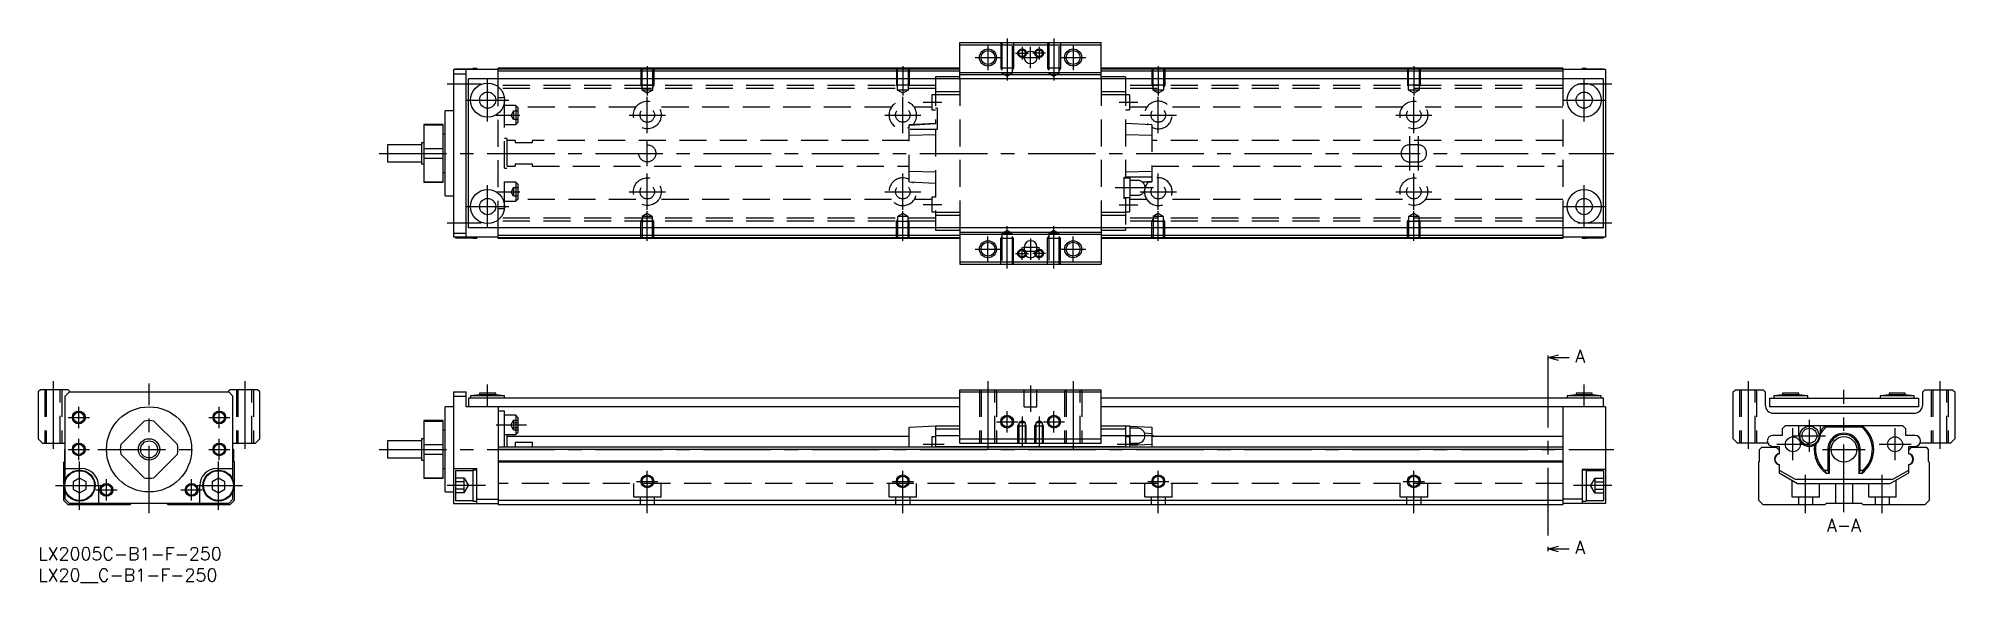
# Model space of a CAD drawing. Extents: x 0 to 450, y -8 to 120.
import ezdxf

# ---------------------------------------------------------------- set-up
doc = ezdxf.new("R2010")
doc.units = 0
doc.header["$LTSCALE"] = 0.5
doc.linetypes.add('CENTER', pattern=[50.8, 31.75, -6.35, 6.35, -6.35])
doc.linetypes.add('DASHED', pattern=[19.05, 12.7, -6.35])
doc.layers.get('0').update_dxf_attribs({"linetype": 'CONTINUOUS'})
for name, color, linetype in [('MSM_CENTER', 1, 'CENTER'), ('MSM_CONTINUOUS', 7, 'CONTINUOUS'), ('MSM_DASHED', 4, 'DASHED'), ('MSM_NARROW', 5, 'CONTINUOUS'), ('MSM_PART_NUMBER', 7, 'CONTINUOUS')]:
    doc.layers.add(name, color=color, linetype=linetype)
doc.styles.get("Standard").update_dxf_attribs({"font": 'txt.shx', "height": 1, "bigfont": 'bigfont.shx'})

# ---------------------------------------------------------------- blocks, each defined once
blk = doc.blocks.new('*U2')
at = {"layer": 'MSM_PART_NUMBER'}
blk.add_text('LX2005C-B1-F-250', height=3, dxfattribs=at).set_placement((0, -3))
blk = doc.blocks.new('*U3')
at = {"layer": 'MSM_PART_NUMBER'}
blk.add_text('LX20__C-B1-F-250', height=3, dxfattribs=at).set_placement((0, -8))

msp = doc.modelspace()

# ---------------------------------------------------------------- linework, layer by layer
for p, q in [((210.7, 110.5), (210.7, 110)), ((255.3, 110.5), (255.3, 110)), ((210.7, 75), (210.7, 74.5)), ((255.3, 75), (255.3, 74.5))]:
    msp.add_line(p, q)
at = {"layer": 'MSM_CENTER'}
for p, q in [((223, 118), (223, 112)), ((227.5, 119.5), (227.5, 109.59)), ((231, 117.5), (231, 114.5)), ((233, 112.5), (233, 117.5)), ((235, 117.5), (235, 114.5)), ((238.5, 119.5), (238.5, 109.59)), ((243, 118), (243, 112)), ((143, 113), (143, 106.09)), ((203, 113), (203, 106.09)), ((220, 115), (226, 115)), ((229.5, 116), (232.5, 116)), ((231, 115), (235, 115)), ((236.5, 116), (233.5, 116)), ((240, 115), (246, 115)), ((263, 113), (263, 106.09)), ((323, 113), (323, 106.09)), ((96, 108.8), (104, 108.8)), ((105.5, 100), (105.5, 110)), ((361.5, 108.8), (369.5, 108.8)), ((363, 100), (363, 110)), ((100.5, 105), (110.5, 105)), ((143, 97.25), (143, 105.75)), ((203, 97.25), (203, 105.75)), ((207.8, 104.5), (212.2, 104.5)), ((253.8, 104.5), (258.2, 104.5)), ((263, 97.25), (263, 105.75)), ((323, 97.25), (323, 105.75)), ((358, 105), (368, 105)), ((107.5, 101.5), (113.1, 101.5)), ((138.75, 101.5), (147.25, 101.5)), ((198.75, 101.5), (207.25, 101.5)), ((258.75, 101.5), (267.25, 101.5)), ((318.75, 101.5), (327.25, 101.5)), ((143, 89.5), (143, 95.5)), ((322, 96.5), (322, 88.5)), ((324, 96.5), (324, 88.5)), ((80, 92.5), (370, 92.5)), ((143, 79.25), (143, 87.75)), ((203, 79.25), (203, 87.75)), ((263, 79.25), (263, 87.75)), ((323, 79.25), (323, 87.75)), ((105.5, 75), (105.5, 85)), ((107.5, 83.5), (113.1, 83.5)), ((138.75, 83.5), (147.25, 83.5)), ((198.75, 83.5), (207.25, 83.5)), ((261.9, 84.4), (252.9, 84.4)), ((258.75, 83.5), (267.25, 83.5)), ((318.75, 83.5), (327.25, 83.5)), ((363, 75), (363, 85)), ((100.5, 80), (110.5, 80)), ((143, 72), (143, 78.91)), ((203, 72), (203, 78.91)), ((207.8, 80.5), (212.2, 80.5)), ((253.8, 80.45), (258.2, 80.45)), ((263, 72), (263, 78.91)), ((323, 72), (323, 78.91)), ((358, 80), (368, 80)), ((96, 76.2), (104, 76.2)), ((223, 67), (223, 73)), ((227.5, 65.5), (227.5, 75.41)), ((233, 72.5), (233, 67.5)), ((238.5, 65.5), (238.5, 75.41)), ((243, 67), (243, 73)), ((361.5, 76.2), (369.5, 76.2)), ((220, 70), (226, 70)), ((229.5, 69), (232.5, 69)), ((231, 67.5), (231, 70.5)), ((231.25, 70.5), (234.75, 70.5)), ((231.25, 69.5), (234.75, 69.5)), ((236.5, 69), (233.5, 69)), ((235, 67.5), (235, 70.5)), ((240, 70), (246, 70)), ((354.5, 44.04), (354.5, 0.13)), ((3.5, 39), (3.5, 22.5)), ((26, 8), (26, 38.5)), ((48.5, 39), (48.5, 22.5)), ((105.5, 33), (105.5, 38.2)), ((223, 39), (223, 22.5)), ((233, 38), (233, 31.8)), ((243, 39), (243, 22.5)), ((363, 33), (363, 38.2)), ((401.5, 39), (401.5, 22.5)), ((424, 8.3), (424, 37)), ((446.5, 39), (446.5, 22.5)), ((9.5, 28), (9.5, 33)), ((42.5, 28), (42.5, 33)), ((227.5, 27), (227.5, 32)), ((238.5, 27), (238.5, 32)), ((7, 30.5), (12, 30.5)), ((40, 30.5), (45, 30.5)), ((107.5, 28.75), (114.6, 28.75)), ((225, 29.5), (230, 29.5)), ((231, 30.7), (231, 23.5)), ((235, 30.7), (235, 23.5)), ((236, 29.5), (241, 29.5)), ((412, 20.45), (412, 27.95)), ((415.9, 22.45), (415.9, 29.95)), ((436, 20.45), (436, 27.95)), ((7, 23), (12, 23)), ((9.5, 20.5), (9.5, 25.5)), ((14, 23), (38, 23)), ((40, 23), (45, 23)), ((42.5, 20.5), (42.5, 25.5)), ((80, 23), (370, 23)), ((207.8, 24.2), (212.7, 24.2)), ((261.9, 26.2), (253.3, 26.2)), ((253.3, 24.2), (258.2, 24.2)), ((408.25, 24.2), (415.75, 24.2)), ((412.15, 26.2), (419.65, 26.2)), ((419, 23), (429, 23)), ((432.25, 24.2), (439.75, 24.2)), ((9.7, 8.85), (9.7, 20.15)), ((42.3, 8.85), (42.3, 20.15)), ((143, 8), (143, 18)), ((203, 8), (203, 18)), ((263, 8), (263, 18)), ((323, 8), (323, 18)), ((4.05, 14.5), (15.35, 14.5)), ((13.5, 13.5), (18.5, 13.5)), ((16, 11), (16, 16)), ((33.5, 13.5), (38.5, 13.5)), ((36, 11), (36, 16)), ((36.65, 14.5), (47.95, 14.5)), ((105, 14.5), (96, 14.5)), ((140.5, 15.5), (145.5, 15.5)), ((200.5, 15.5), (205.5, 15.5)), ((260.5, 15.5), (265.5, 15.5)), ((320.5, 15.5), (325.5, 15.5)), ((369.5, 14.5), (360.5, 14.5)), ((415, 8), (415, 17)), ((433, 8), (433, 17))]:
    msp.add_line(p, q, dxfattribs=at)
at = {"layer": 'MSM_CONTINUOUS'}
for p, q in [((216.4, 118.5), (249.6, 118.5)), ((216.4, 110), (216.4, 118.5)), ((216.4, 118), (249.6, 118)), ((249.6, 110), (249.6, 118.5)), ((216.4, 112.5), (108, 112.5)), ((108, 110), (108, 112.5)), ((358, 112.5), (249.6, 112.5)), ((358, 112.5), (358, 110)), ((108, 112.2), (97.5, 112.2)), ((97.5, 112.2), (97.5, 72.8)), ((97.5, 111.2), (100.5, 111.2)), ((98, 112.3), (98, 112.2)), ((102, 112.3), (98, 112.3)), ((100.5, 72.8), (100.5, 112.2)), ((367.5, 110), (101, 110)), ((101, 75), (101, 110)), ((102, 112.45), (102, 112.2)), ((103, 112.45), (102, 112.45)), ((103, 112.45), (103, 112.2)), ((216.4, 112.3), (108, 112.3)), ((216.4, 111.8), (108, 111.8)), ((216.4, 110.5), (210.7, 110.5)), ((216.4, 111.5), (249.6, 111.5)), ((216.4, 111), (249.6, 111)), ((358, 112.3), (249.6, 112.3)), ((358, 111.8), (249.6, 111.8)), ((255.3, 110.5), (249.6, 110.5)), ((368, 112.2), (358, 112.2)), ((363.5, 112.45), (362.5, 112.45)), ((362.5, 112.45), (362.5, 112.2)), ((363.5, 112.45), (363.5, 112.2)), ((367.5, 112.3), (363.5, 112.3)), ((367.5, 112.3), (367.5, 112.2)), ((367.5, 75), (367.5, 110)), ((368, 112.2), (368, 72.8)), ((95.1, 99.25), (90.5, 99.25)), ((90.5, 99.25), (90.5, 85.75)), ((90.5, 99.16), (95.1, 99.16)), ((95.1, 85.75), (95.1, 99.25)), ((97.5, 102.5), (95.5, 102.5)), ((95.5, 82.5), (95.5, 102.5)), ((82, 94.5), (82, 90.5)), ((90, 94.5), (82, 94.5)), ((90, 95), (90, 90)), ((90.5, 95), (90, 95)), ((95.5, 97), (95.1, 97)), ((82, 90.5), (90, 90.5)), ((90, 90), (90.5, 90)), ((90.5, 93.62), (95.1, 93.62)), ((90.5, 91.38), (95.1, 91.38)), ((90.5, 85.84), (95.1, 85.84)), ((90.5, 85.75), (95.1, 85.75)), ((95.1, 88), (95.5, 88)), ((95.5, 82.5), (97.5, 82.5)), ((97.5, 73.8), (100.5, 73.8)), ((108, 72.8), (97.5, 72.8)), ((98, 72.8), (98, 72.7)), ((98, 72.7), (102, 72.7)), ((367.5, 75), (101, 75)), ((102, 72.8), (102, 72.55)), ((102, 72.55), (103, 72.55)), ((103, 72.8), (103, 72.55)), ((108, 72.5), (108, 75)), ((216.4, 73.2), (108, 73.2)), ((216.4, 72.7), (108, 72.7)), ((216.4, 72.5), (108, 72.5)), ((210.7, 74.5), (216.4, 74.5)), ((216.4, 75), (216.4, 66.5)), ((216.4, 74), (249.6, 74)), ((216.4, 73.5), (249.6, 73.5)), ((249.6, 75), (249.6, 66.5)), ((249.6, 74.5), (255.3, 74.5)), ((358, 73.2), (249.6, 73.2)), ((358, 72.7), (249.6, 72.7)), ((358, 72.5), (249.6, 72.5)), ((358, 75), (358, 72.5)), ((368, 72.8), (358, 72.8)), ((362.5, 72.8), (362.5, 72.55)), ((362.5, 72.55), (363.5, 72.55)), ((363.5, 72.8), (363.5, 72.55)), ((363.5, 72.7), (367.5, 72.7)), ((367.5, 72.8), (367.5, 72.7)), ((231.5, 70.5), (231.5, 69.5)), ((234.5, 69.5), (234.5, 70.5)), ((216.4, 67), (249.6, 67)), ((216.4, 66.5), (249.6, 66.5)), ((354.5, 44.54), (357, 45.21)), ((354.5, 45.04), (354.5, 44.04)), ((357, 43.87), (354.5, 44.54)), ((354.5, 44.54), (359.5, 44.54)), ((0.5, 37), (0, 36.5)), ((0, 36.5), (0, 25.5)), ((7, 37), (0.5, 37)), ((6.3, 35.5), (7.3, 36.5)), ((7.5, 36.5), (7, 37)), ((7.3, 36.5), (44.7, 36.5)), ((45, 37), (44.5, 36.5)), ((44.7, 36.5), (45.7, 35.5)), ((51.5, 37), (45, 37)), ((52, 36.5), (51.5, 37)), ((52, 25.5), (52, 36.5)), ((97.5, 36.5), (97.5, 10.3)), ((97.5, 36.5), (100.5, 36.5)), ((100.5, 33), (100.5, 36.5)), ((103.6, 36.2), (103.6, 35.8)), ((107.4, 36.2), (103.6, 36.2)), ((107.4, 35.8), (107.4, 36.2)), ((216.4, 37), (249.6, 37)), ((216.4, 24.5), (216.4, 37)), ((216.4, 36.5), (249.6, 36.5)), ((249.6, 24.5), (249.6, 37)), ((361.1, 36.2), (361.1, 35.8)), ((364.9, 36.2), (361.1, 36.2)), ((364.9, 35.8), (364.9, 36.2)), ((398, 36.5), (398.5, 37)), ((398, 25.5), (398, 36.5)), ((398.5, 37), (405, 37)), ((405, 37), (405.5, 36.5)), ((405.5, 36.5), (405.5, 33.5)), ((413.4, 36.2), (409.6, 36.2)), ((409.6, 36.2), (409.6, 35.8)), ((413.4, 35.8), (413.4, 36.2)), ((438.4, 36.2), (434.6, 36.2)), ((434.6, 36.2), (434.6, 35.8)), ((438.4, 35.8), (438.4, 36.2)), ((442.5, 36.5), (443, 37)), ((442.5, 33.5), (442.5, 36.5)), ((443, 37), (449.5, 37)), ((449.5, 37), (450, 36.5)), ((450, 36.5), (450, 25.5)), ((6.3, 15.83), (6.3, 35.5)), ((45.7, 15.83), (45.7, 35.5)), ((97.5, 33), (95.5, 33)), ((95.5, 13), (95.5, 33)), ((97.5, 35.5), (100.5, 35.5)), ((216.4, 33), (100.5, 33)), ((216.4, 35), (101, 35)), ((101, 35), (101, 33)), ((103.6, 35.8), (101.5, 35.55)), ((109.5, 35.55), (101.5, 35.55)), ((101.5, 35.55), (101.5, 35)), ((107.4, 35.8), (103.6, 35.8)), ((109.5, 35.55), (107.4, 35.8)), ((108, 33), (108, 10)), ((109.5, 32), (108, 32)), ((109.5, 35), (109.5, 35.55)), ((109.5, 23.5), (109.5, 32)), ((367.5, 35), (249.6, 35)), ((368, 33), (249.6, 33)), ((358, 33), (358, 10)), ((361.1, 35.8), (359, 35.55)), ((359, 35.55), (359, 35)), ((367, 35.55), (359, 35.55)), ((364.9, 35.8), (361.1, 35.8)), ((367, 35.55), (364.9, 35.8)), ((367, 35), (367, 35.55)), ((367.5, 33), (367.5, 35)), ((368, 33), (368, 10.3)), ((406.5, 35), (441.5, 35)), ((406.5, 35), (406.5, 33)), ((441.5, 33), (406.5, 33)), ((409.6, 35.8), (407.5, 35.55)), ((415.5, 35.55), (407.5, 35.55)), ((407.5, 35.55), (407.5, 35)), ((407.5, 31.5), (440.5, 31.5)), ((413.4, 35.8), (409.6, 35.8)), ((415.5, 35.55), (413.4, 35.8)), ((415.5, 35), (415.5, 35.55)), ((434.6, 35.8), (432.5, 35.55)), ((440.5, 35.55), (432.5, 35.55)), ((432.5, 35.55), (432.5, 35)), ((438.4, 35.8), (434.6, 35.8)), ((440.5, 35.55), (438.4, 35.8)), ((440.5, 35), (440.5, 35.55)), ((441.5, 35), (441.5, 33)), ((19.34, 24.12), (24.88, 29.66)), ((27.12, 29.66), (32.66, 24.12)), ((95.1, 29.75), (90.5, 29.75)), ((90.5, 29.75), (90.5, 16.25)), ((90.5, 29.66), (95.1, 29.66)), ((95.1, 16.25), (95.1, 29.75)), ((95.5, 27.5), (95.1, 27.5)), ((112.1, 31), (109.5, 31)), ((112.6, 30.5), (112.1, 31)), ((112.1, 31), (112.1, 26.5)), ((112.1, 26.5), (112.6, 27)), ((112.6, 30.5), (112.6, 27)), ((204.5, 28.2), (210.7, 28.5)), ((204.5, 23.5), (204.5, 28.2)), ((210.7, 28.5), (216.4, 28.5)), ((210.7, 28.5), (210.7, 23.5)), ((210.7, 27.79), (216.4, 27.79)), ((249.6, 28.5), (255.3, 28.5)), ((249.6, 27.79), (255.3, 27.79)), ((255.3, 28.5), (256.32, 28.45)), ((255.3, 28.5), (255.3, 23.5)), ((256.4, 28.45), (255.3, 28.45)), ((256.4, 28.45), (261.5, 28.2)), ((256.4, 23.95), (256.4, 28.45)), ((258.15, 27.95), (256.4, 27.95)), ((261.5, 28.2), (261.5, 23.5)), ((410.21, 28.5), (409.5, 27.79)), ((409.5, 27.79), (409.5, 26.3)), ((437.79, 28.5), (410.21, 28.5)), ((413.4, 26.2), (413.4, 28.5)), ((418.4, 28.5), (418.4, 26.2)), ((419.67, 28.5), (419.81, 28.2)), ((428.19, 28.2), (419.81, 28.2)), ((428.19, 28.2), (428.33, 28.5)), ((438.5, 27.79), (437.79, 28.5)), ((438.5, 26.3), (438.5, 27.79)), ((0, 25.5), (1, 24.5)), ((1, 24.5), (6.3, 24.5)), ((6.2, 23), (6.3, 23.1)), ((6.2, 20.2), (6.2, 23)), ((45.7, 24.5), (51, 24.5)), ((45.7, 23.1), (45.8, 23)), ((45.8, 23), (45.8, 20.2)), ((51, 24.5), (52, 25.5)), ((90, 25), (82, 25)), ((82, 25), (82, 21)), ((90.5, 25.5), (90, 25.5)), ((90, 25.5), (90, 20.5)), ((90.5, 24.12), (95.1, 24.12)), ((358, 23.5), (108, 23.5)), ((358, 23), (108, 23)), ((109.5, 26.5), (112.1, 26.5)), ((110, 26.5), (110, 23.5)), ((204.5, 26), (110, 26)), ((112, 24.66), (116, 24.66)), ((112, 24.66), (112, 23.5)), ((116, 24.66), (116, 23.5)), ((210.7, 25.95), (209.8, 25.95)), ((209.8, 25.95), (209.8, 23.5)), ((210.7, 26.3), (216.4, 26.3)), ((210.7, 23.7), (255.3, 23.7)), ((216.4, 25.5), (249.6, 25.5)), ((216.4, 24.5), (249.6, 24.5)), ((249.6, 26.3), (255.3, 26.3)), ((256.2, 25.95), (255.3, 25.95)), ((256.2, 25.95), (256.2, 23.5)), ((256.2, 23.95), (256.4, 23.95)), ((256.4, 24.45), (258.15, 24.45)), ((256.4, 24.03), (261.5, 24.23)), ((261.5, 26.63), (259.8, 26.79)), ((358, 26), (261.5, 26)), ((399, 24.5), (398, 25.5)), ((406.1, 24.5), (399, 24.5)), ((404.2, 23), (404.7, 23.5)), ((404.2, 20.2), (404.2, 23)), ((404.7, 23.5), (408.1, 23.5)), ((409.5, 26.3), (407.3, 26.3)), ((407.3, 23.7), (408.8, 23.7)), ((408.1, 23.5), (408.8, 22.8)), ((408.8, 23.7), (408.8, 21.96)), ((420.21, 22.68), (420.21, 18.04)), ((420.5, 23), (420.5, 17.38)), ((427.5, 23), (427.5, 17.38)), ((427.79, 18.04), (427.79, 22.68)), ((440.7, 26.3), (438.5, 26.3)), ((439.2, 23.7), (440.7, 23.7)), ((439.2, 21.96), (439.2, 23.7)), ((439.2, 22.8), (439.9, 23.5)), ((439.9, 23.5), (443.3, 23.5)), ((449, 24.5), (441.9, 24.5)), ((443.3, 23.5), (443.8, 23)), ((443.8, 23), (443.8, 20.2)), ((450, 25.5), (449, 24.5)), ((6, 20), (6.2, 20.2)), ((6, 11), (6, 20)), ((6.3, 18.5), (10.1, 18.5)), ((24.88, 16.34), (19.34, 21.88)), ((32.66, 21.88), (27.12, 16.34)), ((41.9, 18.5), (45.7, 18.5)), ((45.8, 20.2), (46, 20)), ((46, 20), (46, 11)), ((82, 21), (90, 21)), ((90, 20.5), (90.5, 20.5)), ((90.5, 21.88), (95.1, 21.88)), ((95.1, 18.5), (95.5, 18.5)), ((97.5, 18.5), (103, 18.5)), ((102, 18), (98, 18)), ((98, 18), (98, 11)), ((103, 18.15), (102, 18.15)), ((102, 18.15), (102, 10.85)), ((103, 10.3), (103, 18.5)), ((358, 20.2), (108, 20.2)), ((358, 20), (108, 20)), ((368, 18.3), (362.5, 18.3)), ((362.5, 18.3), (362.5, 10.3)), ((363.5, 18.15), (362.5, 18.15)), ((363.5, 18.15), (363.5, 10.85)), ((367.5, 18), (363.5, 18)), ((367.5, 18), (367.5, 11)), ((404, 20), (404.2, 20.2)), ((404, 11), (404, 20)), ((408.8, 19.44), (408.8, 17.5)), ((408.8, 18.16), (412.54, 16)), ((420.21, 18.04), (419.53, 18.04)), ((420.21, 18.04), (420.5, 17.38)), ((427.5, 17.38), (427.79, 18.04)), ((428.47, 18.04), (427.79, 18.04)), ((435.46, 16), (439.2, 18.16)), ((439.2, 17.5), (439.2, 19.44)), ((443.8, 20.2), (444, 20)), ((444, 20), (444, 11)), ((9.7, 16.23), (8.2, 15.37)), ((8.2, 15.37), (8.2, 13.63)), ((8.2, 13.63), (9.7, 12.77)), ((11.2, 15.37), (9.7, 16.23)), ((9.7, 12.77), (11.2, 13.63)), ((11.2, 13.63), (11.2, 15.37)), ((14.1, 14.5), (14.1, 10.3)), ((37.9, 10.3), (37.9, 14.5)), ((42.3, 16.23), (40.8, 15.37)), ((40.8, 15.37), (40.8, 13.63)), ((40.8, 13.63), (42.3, 12.77)), ((43.8, 15.37), (42.3, 16.23)), ((42.3, 12.77), (43.8, 13.63)), ((43.8, 13.63), (43.8, 15.37)), ((90.5, 16.34), (95.1, 16.34)), ((90.5, 16.25), (95.1, 16.25)), ((408.8, 17.5), (413.13, 15)), ((412.54, 16), (435.46, 16)), ((413.13, 15), (434.87, 15)), ((420.5, 17.38), (419.83, 17.38)), ((428.17, 17.38), (427.5, 17.38)), ((434.87, 15), (439.2, 17.5)), ((7, 10), (6, 11)), ((6.3, 11.3), (6.3, 13.17)), ((6.3, 11.3), (7.3, 10.3)), ((21.5, 10), (7, 10)), ((44.7, 10.3), (7.3, 10.3)), ((21.8, 10.3), (21.5, 10)), ((30.5, 10), (30.2, 10.3)), ((45, 10), (30.5, 10)), ((44.7, 10.3), (45.7, 11.3)), ((46, 11), (45, 10)), ((45.7, 11.3), (45.7, 13.17)), ((95.5, 13), (97.5, 13)), ((97.5, 10.3), (108, 10.3)), ((98, 11), (102, 11)), ((102, 10.85), (103, 10.85)), ((103, 11.3), (108, 11.3)), ((358, 11), (108, 11)), ((358, 10), (108, 10)), ((362.5, 11.3), (358, 11.3)), ((368, 10.3), (358, 10.3)), ((362.5, 10.85), (363.5, 10.85)), ((363.5, 11), (367.5, 11)), ((405, 10), (404, 11)), ((419.5, 10), (405, 10)), ((419.8, 10.3), (419.5, 10)), ((428.2, 10.3), (419.8, 10.3)), ((428.5, 10), (428.2, 10.3)), ((443, 10), (428.5, 10)), ((444, 11), (443, 10)), ((354.5, -0.37), (357, 0.3)), ((354.5, 0.13), (354.5, -0.87)), ((357, -1.04), (354.5, -0.37)), ((354.5, -0.37), (359.5, -0.37))]:
    msp.add_line(p, q, dxfattribs=at)
for centre, radius in [((223, 115), 1.62), ((233, 115), 1.5), ((243, 115), 1.62), ((105.5, 105), 4), ((363, 105), 4), ((105.5, 105), 1.9), ((363, 105), 1.9), ((105.5, 80), 4), ((105.5, 80), 1.9), ((363, 80), 4), ((363, 80), 1.9), ((223, 70), 1.62), ((243, 70), 1.62), ((9.5, 30.5), 1.23), ((26, 23), 10), ((42.5, 30.5), 1.23), ((227.5, 29.5), 1.23), ((238.5, 29.5), 1.23), ((415.9, 26.2), 2.25), ((415.9, 26.2), 1.75), ((9.5, 23), 1.23), ((26, 23), 2.5), ((26, 23), 2), ((42.5, 23), 1.23), ((412, 24.2), 1.75), ((424, 23), 3), ((436, 24.2), 1.75), ((9.7, 14.5), 3.65), ((9.7, 14.5), 3.5), ((42.3, 14.5), 3.65), ((42.3, 14.5), 3.5), ((16, 13.5), 1.23), ((36, 13.5), 1.23), ((143, 15.5), 1.23), ((203, 15.5), 1.23), ((263, 15.5), 1.23), ((323, 15.5), 1.23)]:
    msp.add_circle(centre, radius, dxfattribs=at)
for centre, radius, start, end in [((233, 70.5), 1.5, 0, 180), ((233, 69.5), 1.5, 180, 0), ((407.5, 33.5), 2, 180, 270), ((440.5, 33.5), 2, 270, 0), ((26, 23), 6.75, 80.4309, 99.5691), ((258.15, 26.2), 1.75, 270, 90), ((424, 23), 7, 128.2132, 143.1301), ((424, 23), 6.68, 128.8735, 147.0286), ((424, 23), 7, 306.5962, 51.7868), ((424, 23), 6.68, 312.0402, 51.1265), ((26, 23), 6.75, 170.4309, 189.5691), ((26, 23), 6.75, 350.4309, 9.5691), ((407.3, 25), 1.3, 90, 270), ((415.9, 26.2), 2.5, 180, 0), ((424, 23), 7, 171.8617, 233.4038), ((424, 23), 6.68, 169.3812, 227.9598), ((424, 23), 3.8, 355.1074, 184.8926), ((424, 23), 3.5, 0, 180), ((440.7, 25), 1.3, 270, 90), ((10.1, 14.5), 4, 0, 90), ((41.9, 14.5), 4, 90, 180), ((409, 20.7), 1.32, 98.7147, 261.2853), ((409.1, 20.7), 1.3, 103.3424, 256.6576), ((425.07, 20.13), 5.92, 200.6125, 207.6426), ((417.81, 22.42), 11.52, 334.0671, 337.6778), ((439, 20.7), 1.32, 278.7147, 81.2853), ((438.9, 20.7), 1.3, 283.3424, 76.6576), ((26, 23), 6.75, 260.4309, 279.5691)]:
    msp.add_arc(centre, radius, start, end, dxfattribs=at)
at = {"layer": 'MSM_DASHED'}
for p, q in [((226, 118.5), (226, 112.5)), ((226.27, 118.5), (226.27, 111.3)), ((228.73, 111.3), (228.73, 118.5)), ((229, 118.5), (229, 112.5)), ((237, 118.5), (237, 112.5)), ((237.27, 118.5), (237.27, 111.3)), ((239.73, 111.3), (239.73, 118.5)), ((240, 118.5), (240, 112.5)), ((141.5, 112.5), (141.5, 108.5)), ((141.77, 107.3), (141.77, 112.5)), ((144.23, 112.5), (144.23, 107.3)), ((144.5, 112.5), (144.5, 108.5)), ((201.5, 112.5), (201.5, 108.5)), ((201.77, 107.3), (201.77, 112.5)), ((204.23, 112.5), (204.23, 107.3)), ((204.5, 112.5), (204.5, 108.5)), ((229, 112.5), (226, 112.5)), ((226, 112.5), (226.27, 112.03)), ((229, 112.5), (228.73, 112.03)), ((240, 112.5), (237, 112.5)), ((237, 112.5), (237.27, 112.03)), ((240, 112.5), (239.73, 112.03)), ((261.5, 112.5), (261.5, 108.5)), ((261.77, 107.3), (261.77, 112.5)), ((264.23, 112.5), (264.23, 107.3)), ((264.5, 112.5), (264.5, 108.5)), ((321.5, 112.5), (321.5, 108.5)), ((321.77, 107.3), (321.77, 112.5)), ((324.23, 112.5), (324.23, 107.3)), ((324.5, 112.5), (324.5, 108.5)), ((108, 75), (108, 110)), ((210.7, 108.4), (108, 108.4)), ((144.5, 108.5), (141.5, 108.5)), ((141.5, 108.5), (141.77, 108.03)), ((144.5, 108.5), (144.23, 108.03)), ((204.5, 108.5), (201.5, 108.5)), ((201.5, 108.5), (201.77, 108.03)), ((204.5, 108.5), (204.23, 108.03)), ((210.7, 110), (210.7, 99.43)), ((216.4, 110), (216.4, 75)), ((226.27, 111.3), (227.5, 110.59)), ((228.73, 111.3), (226.27, 111.3)), ((227.5, 110.59), (228.73, 111.3)), ((237.27, 111.3), (238.5, 110.59)), ((239.73, 111.3), (237.27, 111.3)), ((238.5, 110.59), (239.73, 111.3)), ((249.6, 110), (249.6, 75)), ((255.3, 110), (255.3, 86.9)), ((358, 108.4), (255.3, 108.4)), ((261.5, 108.5), (261.77, 108.03)), ((264.5, 108.5), (261.5, 108.5)), ((264.5, 108.5), (264.23, 108.03)), ((321.5, 108.5), (321.77, 108.03)), ((324.5, 108.5), (321.5, 108.5)), ((324.5, 108.5), (324.23, 108.03)), ((358, 110), (358, 75)), ((210.7, 107.7), (108, 107.7)), ((109.5, 105.5), (108, 105.5)), ((109.5, 79.5), (109.5, 105.5)), ((112.1, 103.75), (109.5, 103.75)), ((112.1, 103.75), (112.1, 99.25)), ((112.6, 103.25), (112.1, 103.75)), ((144.23, 107.3), (141.77, 107.3)), ((143, 106.59), (141.77, 107.3)), ((144.23, 107.3), (143, 106.59)), ((204.23, 107.3), (201.77, 107.3)), ((203, 106.59), (201.77, 107.3)), ((204.23, 107.3), (203, 106.59)), ((209.8, 106.25), (209.8, 102.75)), ((210.7, 106.25), (209.8, 106.25)), ((210.7, 107), (216.4, 107)), ((210.7, 106.29), (216.4, 106.29)), ((249.6, 107), (255.3, 107)), ((249.6, 106.29), (255.3, 106.29)), ((358, 107.7), (255.3, 107.7)), ((256.2, 106.25), (255.3, 106.25)), ((256.2, 106.25), (256.2, 102.75)), ((264.23, 107.3), (261.77, 107.3)), ((263, 106.59), (261.77, 107.3)), ((264.23, 107.3), (263, 106.59)), ((324.23, 107.3), (321.77, 107.3)), ((323, 106.59), (321.77, 107.3)), ((324.23, 107.3), (323, 106.59)), ((109.5, 99.25), (112.1, 99.25)), ((111.6, 102.5), (111.02, 101.5)), ((111.6, 100.5), (111.02, 101.5)), ((111.6, 102.5), (111.6, 100.5)), ((111.6, 102.5), (112.6, 102.5)), ((111.6, 101.5), (112.6, 101.5)), ((111.6, 100.5), (112.6, 100.5)), ((112.1, 99.25), (112.6, 99.75)), ((140.34, 103.37), (112.48, 103.37)), ((112.6, 103.25), (112.6, 99.75)), ((200.34, 103.37), (145.66, 103.37)), ((210.7, 99.5), (204.5, 99.18)), ((210.7, 99.43), (204.5, 99.06)), ((204.5, 85.82), (204.5, 99.18)), ((209.8, 103.37), (205.66, 103.37)), ((209.8, 102.75), (210.7, 102.75)), ((211.1, 103.1), (210.7, 103.1)), ((211.1, 103.1), (211.1, 98.1)), ((255.3, 102.75), (256.2, 102.75)), ((261.5, 99.18), (255.3, 99.5)), ((260.34, 103.37), (256.2, 103.37)), ((261.5, 99.18), (261.5, 85.82)), ((320.34, 103.37), (265.66, 103.37)), ((358, 103.37), (325.66, 103.37)), ((110, 96), (109.5, 96)), ((110, 96), (110, 89)), ((112, 95.5), (110, 95.5)), ((112, 95.5), (112, 95)), ((116, 95), (112, 95)), ((116, 95.5), (116, 95)), ((204.5, 95.5), (116, 95.5)), ((211.1, 98.1), (204.5, 98.1)), ((210.7, 96.83), (204.5, 96.69)), ((210.7, 98.1), (210.7, 75)), ((261.5, 96.69), (255.3, 96.83)), ((358, 95.5), (261.5, 95.5)), ((324, 94.5), (322, 94.5)), ((112, 90), (116, 90)), ((112, 90), (112, 89.5)), ((116, 90), (116, 89.5)), ((322, 90.5), (324, 90.5)), ((109.5, 89), (110, 89)), ((112.1, 85.75), (109.5, 85.75)), ((110, 89.5), (112, 89.5)), ((112.6, 85.25), (112.1, 85.75)), ((112.1, 85.75), (112.1, 81.25)), ((116, 89.5), (204.5, 89.5)), ((204.5, 88.31), (210.7, 88.17)), ((204.5, 85.82), (210.7, 85.5)), ((261.5, 86.9), (254.9, 86.9)), ((254.9, 86.9), (254.9, 81.9)), ((256.4, 86.65), (254.9, 86.65)), ((255.3, 88.17), (261.5, 88.31)), ((256.4, 82.15), (256.4, 86.65)), ((258.15, 86.15), (256.4, 86.15)), ((259.2, 85.8), (261.5, 85.94)), ((259.31, 85.71), (261.5, 85.82)), ((261.5, 89.5), (358, 89.5)), ((109.5, 81.25), (112.1, 81.25)), ((111.6, 84.5), (111.02, 83.5)), ((111.6, 82.5), (111.02, 83.5)), ((111.6, 84.5), (112.6, 84.5)), ((111.6, 84.5), (111.6, 82.5)), ((111.6, 83.5), (112.6, 83.5)), ((111.6, 82.5), (112.6, 82.5)), ((112.1, 81.25), (112.6, 81.75)), ((140.34, 81.63), (112.48, 81.63)), ((112.6, 85.25), (112.6, 81.75)), ((200.34, 81.63), (145.66, 81.63)), ((209.8, 81.63), (205.66, 81.63)), ((209.8, 82.25), (209.8, 78.75)), ((210.7, 82.25), (209.8, 82.25)), ((254.9, 82.15), (256.4, 82.15)), ((255.3, 81.9), (254.9, 81.9)), ((255.3, 82.15), (255.3, 75)), ((256.2, 82.15), (256.2, 78.75)), ((260.34, 81.63), (256.2, 81.63)), ((256.4, 82.65), (258.15, 82.65)), ((320.34, 81.63), (265.66, 81.63)), ((358, 81.63), (325.66, 81.63)), ((109.5, 79.5), (108, 79.5)), ((210.7, 77.3), (108, 77.3)), ((210.7, 76.6), (108, 76.6)), ((141.5, 76.5), (141.77, 76.97)), ((144.5, 76.5), (141.5, 76.5)), ((141.5, 72.5), (141.5, 76.5)), ((143, 78.41), (141.77, 77.7)), ((141.77, 77.7), (141.77, 72.5)), ((144.23, 77.7), (141.77, 77.7)), ((144.23, 77.7), (143, 78.41)), ((144.23, 72.5), (144.23, 77.7)), ((144.5, 76.5), (144.23, 76.97)), ((144.5, 72.5), (144.5, 76.5)), ((201.5, 76.5), (201.77, 76.97)), ((204.5, 76.5), (201.5, 76.5)), ((201.5, 72.5), (201.5, 76.5)), ((203, 78.41), (201.77, 77.7)), ((201.77, 77.7), (201.77, 72.5)), ((204.23, 77.7), (201.77, 77.7)), ((204.23, 77.7), (203, 78.41)), ((204.23, 72.5), (204.23, 77.7)), ((204.5, 76.5), (204.23, 76.97)), ((204.5, 72.5), (204.5, 76.5)), ((209.8, 78.75), (210.7, 78.75)), ((210.7, 78.71), (216.4, 78.71)), ((210.7, 78), (216.4, 78)), ((249.6, 78.71), (255.3, 78.71)), ((249.6, 78), (255.3, 78)), ((255.3, 78.75), (256.2, 78.75)), ((358, 77.3), (255.3, 77.3)), ((358, 76.6), (255.3, 76.6)), ((261.5, 76.5), (261.77, 76.97)), ((264.5, 76.5), (261.5, 76.5)), ((261.5, 72.5), (261.5, 76.5)), ((263, 78.41), (261.77, 77.7)), ((264.23, 77.7), (261.77, 77.7)), ((261.77, 77.7), (261.77, 72.5)), ((264.23, 77.7), (263, 78.41)), ((264.23, 72.5), (264.23, 77.7)), ((264.5, 76.5), (264.23, 76.97)), ((264.5, 72.5), (264.5, 76.5)), ((321.5, 76.5), (321.77, 76.97)), ((324.5, 76.5), (321.5, 76.5)), ((321.5, 72.5), (321.5, 76.5)), ((323, 78.41), (321.77, 77.7)), ((324.23, 77.7), (321.77, 77.7)), ((321.77, 77.7), (321.77, 72.5)), ((324.23, 77.7), (323, 78.41)), ((324.23, 72.5), (324.23, 77.7)), ((324.5, 76.5), (324.23, 76.97)), ((324.5, 72.5), (324.5, 76.5)), ((226, 72.5), (226.27, 72.97)), ((229, 72.5), (226, 72.5)), ((226, 66.5), (226, 72.5)), ((227.5, 74.41), (226.27, 73.7)), ((228.73, 73.7), (226.27, 73.7)), ((226.27, 73.7), (226.27, 66.5)), ((228.73, 73.7), (227.5, 74.41)), ((228.73, 66.5), (228.73, 73.7)), ((229, 72.5), (228.73, 72.97)), ((229, 66.5), (229, 72.5)), ((237, 72.5), (237.27, 72.97)), ((240, 72.5), (237, 72.5)), ((237, 66.5), (237, 72.5)), ((238.5, 74.41), (237.27, 73.7)), ((239.73, 73.7), (237.27, 73.7)), ((237.27, 73.7), (237.27, 66.5)), ((239.73, 73.7), (238.5, 74.41)), ((239.73, 66.5), (239.73, 73.7)), ((240, 72.5), (239.73, 72.97)), ((240, 66.5), (240, 72.5)), ((1.5, 37), (1.5, 24.5)), ((1.88, 37), (1.88, 24.5)), ((5.12, 24.5), (5.12, 37)), ((5.5, 37), (5.5, 24.5)), ((46.5, 37), (46.5, 24.5)), ((46.88, 37), (46.88, 24.5)), ((50.12, 24.5), (50.12, 37)), ((50.5, 37), (50.5, 24.5)), ((221, 37), (221, 24.5)), ((221.38, 37), (221.38, 24.5)), ((224.62, 24.5), (224.62, 37)), ((225, 37), (225, 24.5)), ((231.5, 33), (231.5, 37)), ((234.5, 33), (234.5, 37)), ((241, 37), (241, 24.5)), ((241.38, 37), (241.38, 24.5)), ((244.62, 24.5), (244.62, 37)), ((245, 37), (245, 24.5)), ((399.5, 37), (399.5, 24.5)), ((399.88, 37), (399.88, 24.5)), ((403.12, 24.5), (403.12, 37)), ((403.5, 37), (403.5, 24.5)), ((444.5, 37), (444.5, 24.5)), ((444.88, 37), (444.88, 24.5)), ((448.12, 24.5), (448.12, 37)), ((448.5, 37), (448.5, 24.5)), ((231.5, 33), (234.5, 33)), ((111.6, 29.9), (110.93, 28.75)), ((111.6, 27.6), (110.93, 28.75)), ((111.6, 29.9), (111.6, 27.6)), ((111.6, 29.9), (112.6, 29.9)), ((111.6, 29.33), (112.6, 29.33)), ((111.6, 28.17), (112.6, 28.17)), ((111.6, 27.6), (112.6, 27.6)), ((230, 28.5), (230.22, 28.87)), ((230, 24.5), (230, 28.5)), ((230, 28.5), (232, 28.5)), ((231, 29.7), (230.22, 29.25)), ((230.22, 29.25), (230.22, 24.5)), ((231.78, 29.25), (230.22, 29.25)), ((231.78, 29.25), (231, 29.7)), ((231.78, 24.5), (231.78, 29.25)), ((232, 28.5), (231.78, 28.87)), ((232, 24.5), (232, 28.5)), ((234, 28.5), (234.22, 28.87)), ((234, 24.5), (234, 28.5)), ((234, 28.5), (236, 28.5)), ((235, 29.7), (234.22, 29.25)), ((234.22, 29.25), (234.22, 24.5)), ((235.78, 29.25), (234.22, 29.25)), ((235.78, 29.25), (235, 29.7)), ((235.78, 24.5), (235.78, 29.25)), ((236, 28.5), (235.78, 28.87)), ((236, 24.5), (236, 28.5)), ((100, 16.23), (98, 16.23)), ((100, 15.37), (98, 15.37)), ((100, 13.63), (98, 13.63)), ((100, 12.77), (100, 16.23)), ((100, 16.23), (101, 14.5)), ((100, 12.77), (101, 14.5)), ((358, 15), (108, 15)), ((139.75, 15), (139.75, 11.8)), ((146.25, 11.8), (146.25, 15)), ((199.75, 15), (199.75, 11.8)), ((206.25, 11.8), (206.25, 15)), ((259.75, 15), (259.75, 11.8)), ((266.25, 11.8), (266.25, 15)), ((319.75, 15), (319.75, 11.8)), ((326.25, 11.8), (326.25, 15)), ((365.5, 16.23), (364.5, 14.5)), ((365.5, 12.77), (364.5, 14.5)), ((365.5, 16.23), (365.5, 12.77)), ((365.5, 16.23), (367.5, 16.23)), ((365.5, 15.37), (367.5, 15.37)), ((365.5, 13.63), (367.5, 13.63)), ((411.75, 15.8), (411.75, 11.8)), ((418.25, 11.8), (418.25, 15)), ((422, 15), (422, 10.3)), ((426, 15), (426, 10.3)), ((429.75, 15), (429.75, 11.8)), ((436.25, 11.8), (436.25, 15.8)), ((100, 12.77), (98, 12.77)), ((146.25, 11.8), (139.75, 11.8)), ((141.3, 11.8), (141.3, 10)), ((144.7, 10), (144.7, 11.8)), ((206.25, 11.8), (199.75, 11.8)), ((201.3, 11.8), (201.3, 10)), ((204.7, 10), (204.7, 11.8)), ((266.25, 11.8), (259.75, 11.8)), ((261.3, 11.8), (261.3, 10)), ((264.7, 10), (264.7, 11.8)), ((326.25, 11.8), (319.75, 11.8)), ((321.3, 11.8), (321.3, 10)), ((324.7, 10), (324.7, 11.8)), ((365.5, 12.77), (367.5, 12.77)), ((418.25, 11.8), (411.75, 11.8)), ((413.3, 11.8), (413.3, 10)), ((416.7, 10), (416.7, 11.8)), ((436.25, 11.8), (429.75, 11.8)), ((431.3, 11.8), (431.3, 10)), ((434.7, 10), (434.7, 11.8))]:
    msp.add_line(p, q, dxfattribs=at)
for centre, radius in [((231, 116), 1), ((235, 116), 1), ((231, 116), 0.784), ((235, 116), 0.784), ((143, 101.5), 3.25), ((323, 101.5), 3.25), ((143, 101.5), 1.7), ((203, 101.5), 1.7), ((263, 101.5), 1.7), ((323, 101.5), 1.7), ((143, 92.5), 2), ((143, 83.5), 3.25), ((323, 83.5), 3.25), ((143, 83.5), 1.7), ((203, 83.5), 1.7), ((263, 83.5), 1.7), ((323, 83.5), 1.7), ((231, 69), 1), ((231, 69), 0.784), ((235, 69), 1), ((235, 69), 0.784)]:
    msp.add_circle(centre, radius, dxfattribs=at)
for centre, radius, start, end in [((203, 101.5), 3.25, 315.393, 297.4864), ((263, 101.5), 3.25, 242.5136, 224.607), ((322, 92.5), 2, 90, 270), ((324, 92.5), 2, 270, 90), ((203, 83.5), 3.25, 62.5136, 44.607), ((258.15, 84.4), 1.75, 270, 90), ((263, 83.5), 3.25, 176.3645, 117.4864), ((263, 83.5), 3.25, 135.393, 162.6102)]:
    msp.add_arc(centre, radius, start, end, dxfattribs=at)
at = {"layer": 'MSM_NARROW'}
for centre, radius in [((223, 115), 2), ((243, 115), 2), ((223, 70), 2), ((243, 70), 2), ((9.5, 30.5), 1.5), ((42.5, 30.5), 1.5), ((227.5, 29.5), 1.5), ((238.5, 29.5), 1.5), ((9.5, 23), 1.5), ((42.5, 23), 1.5), ((16, 13.5), 1.5), ((36, 13.5), 1.5), ((143, 15.5), 1.5), ((203, 15.5), 1.5), ((263, 15.5), 1.5), ((323, 15.5), 1.5)]:
    msp.add_circle(centre, radius, dxfattribs=at)

# ---------------------------------------------------------------- block references
at = {"layer": 'MSM_CONTINUOUS'}
for name in ['*U2', '*U3']:
    msp.add_blockref(name, (0, 0), dxfattribs=at)

# ---------------------------------------------------------------- texts
at = {"layer": 'MSM_PART_NUMBER'}
for s, p in [('A', (360.92, 43.41)), ('A-A', (420.01, 3.66)), ('A', (360.92, -1.5))]:
    msp.add_text(s, height=3, dxfattribs=at).set_placement(p)

doc.saveas('drawing.dxf')
